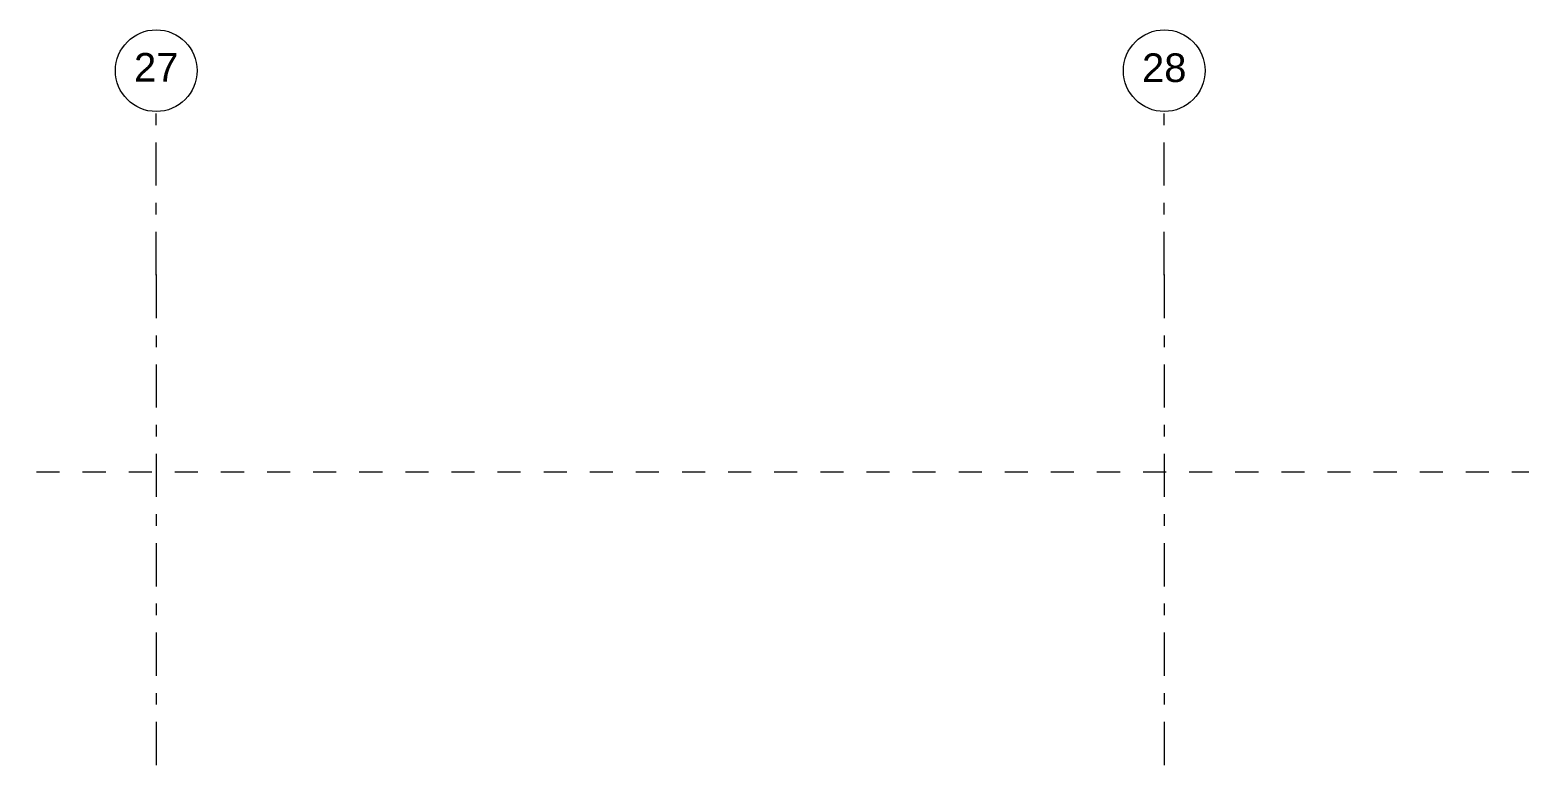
# Model space of a CAD drawing. Header units: millimetres. Extents: x -48147 to 1417267, y -496296 to 18123.
# Drawn here: x 1389794 to 1398911, y -473874 to -469368 of the extents above; entities that cross this region are included whole.
import ezdxf
from ezdxf.enums import TextEntityAlignment as Align

# ---------------------------------------------------------------- set-up
doc = ezdxf.new("R2010")
doc.units = ezdxf.units.MM
doc.header["$MEASUREMENT"] = 0
doc.linetypes.add('Dashed', pattern=[2822.222233, 1411.111116, -1411.111116])
doc.linetypes.add('Double Dashed', pattern=[546.805537, 264.583325, -105.833328, 70.555556, -105.833328])
doc.layers.add('0_Pen_No__105', color=7, linetype='Continuous', lineweight=15, true_color=0xa6a6a6)
doc.layers.add('New_A-15-MG_Structural_Grid_Phase_2_Pen_No__222', color=7, linetype='Continuous', lineweight=13, true_color=0x65af33)
doc.layers.add('New_A-15-MG_Structural_Grid_Phase_2', color=7, linetype='Continuous')
doc.styles.add('GENERATED_STYLE_2', font='')
doc.styles.get('GENERATED_STYLE_2').set_extended_font_data('Swis721 BT')

# ---------------------------------------------------------------- blocks, each defined once
blk = doc.blocks.new('Standard grid marker[6]_2', base_point=(1396738.4, -469868.2))
at = {"layer": 'New_A-15-MG_Structural_Grid_Phase_2_Pen_No__222', "linetype": 'Double Dashed'}
for q in [(1396738.4, -469868.2), (1396738.4, -494272.8)]:
    blk.add_line((1396738.4, -470868.2), q, dxfattribs=at)
at = {"layer": 'New_A-15-MG_Structural_Grid_Phase_2_Pen_No__222', "linetype": 'Continuous'}
blk.add_circle((1396738.4, -469618.2), 250, dxfattribs=at)
at = {"layer": 'New_A-15-MG_Structural_Grid_Phase_2_Pen_No__222', "linetype": 'Double Dashed'}
blk.add_point((1396738.4, -470868.2), dxfattribs=at)
blk.add_point((1396738.4, -470868.2), dxfattribs=at)
at = {"layer": 'New_A-15-MG_Structural_Grid_Phase_2_Pen_No__222', "style": 'GENERATED_STYLE_2'}
for tag, p in [('AC_MarkerText_1_0', (1396738.4, -469600.1)), ('AC_MarkerText_1_1', (1396738.4, -495504.7))]:
    blk.add_attdef(tag, text='', height=175, rotation=360, dxfattribs=at).set_placement(p, align=Align.MIDDLE_CENTER)
blk = doc.blocks.new('Standard grid marker[10]_2', base_point=(1390568.2, -469868.2))
at = {"layer": 'New_A-15-MG_Structural_Grid_Phase_2_Pen_No__222', "linetype": 'Double Dashed'}
for q in [(1390568.2, -469868.2), (1390568.2, -494272.8)]:
    blk.add_line((1390568.2, -470868.2), q, dxfattribs=at)
at = {"layer": 'New_A-15-MG_Structural_Grid_Phase_2_Pen_No__222', "linetype": 'Continuous'}
blk.add_circle((1390568.2, -469618.2), 250, dxfattribs=at)
at = {"layer": 'New_A-15-MG_Structural_Grid_Phase_2_Pen_No__222', "linetype": 'Double Dashed'}
blk.add_point((1390568.2, -470868.2), dxfattribs=at)
blk.add_point((1390568.2, -470868.2), dxfattribs=at)
at = {"layer": 'New_A-15-MG_Structural_Grid_Phase_2_Pen_No__222', "style": 'GENERATED_STYLE_2'}
for tag, p in [('AC_MarkerText_1_0', (1390568.2, -469597.6)), ('AC_MarkerText_1_1', (1390568.2, -495502.2))]:
    blk.add_attdef(tag, text='', height=175, rotation=360, dxfattribs=at).set_placement(p, align=Align.MIDDLE_CENTER)
blk = doc.blocks.new('S-25 Building Section_STORY_MARKER', base_point=(1376122.5, -491272.8))
at = {"layer": '0_Pen_No__105', "linetype": 'Dashed', "ltscale": 0.1}
blk.add_line((1357662.3, -472072.8), (1413604.9, -472072.8), dxfattribs=at)

msp = doc.modelspace()

# ---------------------------------------------------------------- block references
at = {"layer": 'New_A-15-MG_Structural_Grid_Phase_2', "color": 8, "linetype": 'Continuous', "lineweight": 15}
ref = msp.add_blockref('Standard grid marker[10]_2', (1390568.2, -469868.2), dxfattribs=at)
ref.add_attrib('AC_MarkerText_1', '27', dxfattribs={"layer": 'New_A-15-MG_Structural_Grid_Phase_2_Pen_No__222', "color": 85, "true_color": 0x65af33, "height": 175, "rotation": 360, "style": 'GENERATED_STYLE_2'}).set_placement((1390568.2, -469597.6), align=Align.MIDDLE_CENTER)
ref = msp.add_blockref('Standard grid marker[6]_2', (1396738.4, -469868.2), dxfattribs=at)
ref.add_attrib('AC_MarkerText_1', '28', dxfattribs={"layer": 'New_A-15-MG_Structural_Grid_Phase_2_Pen_No__222', "color": 85, "true_color": 0x65af33, "height": 175, "rotation": 360, "style": 'GENERATED_STYLE_2'}).set_placement((1396738.4, -469600.1), align=Align.MIDDLE_CENTER)

# ---------------------------------------------------------------- next in the draw order: block references
at = {"linetype": 'Continuous', "lineweight": 0}
msp.add_blockref('S-25 Building Section_STORY_MARKER', (1376122.5, -491272.8), dxfattribs=at)

doc.saveas('drawing.dxf')
